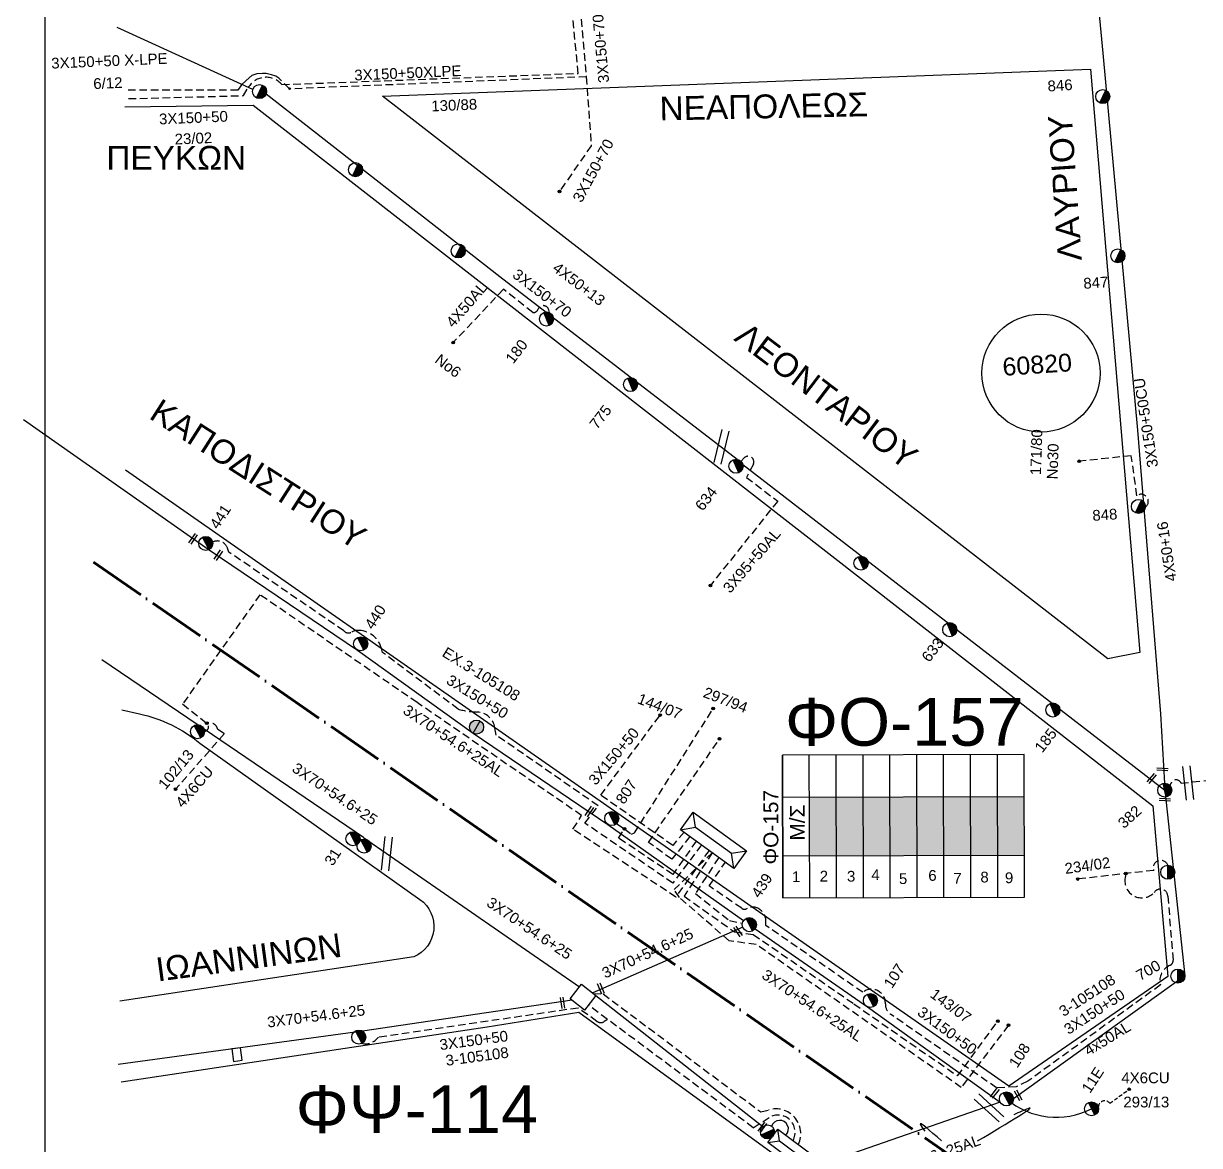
# Model space of a CAD drawing. Header units: millimetres. Extents: x 2999 to 5218, y 1863 to 2903.
# Drawn here: x 3013.6 to 3210.6, y 2058.6 to 2246.7 of the extents above; entities that cross this region are included whole.
import ezdxf
from ezdxf.enums import TextEntityAlignment as Align

# ---------------------------------------------------------------- set-up
doc = ezdxf.new("R2010")
doc.units = ezdxf.units.MM
doc.header["$LTSCALE"] = 0.5
doc.linetypes.add('ACAD_ISO04W100', pattern=[30, 24, -3, 0, -3])
doc.linetypes.add('DASHED', pattern=[19.05, 12.7, -6.35])
for name, color, linetype in [('Άγνωστα', 7, 'Continuous'), ('Ασφαλειοκιβώτια Χ.Τ 9 αναχωρήσεων', 7, 'Continuous'), ('Γυμνά εναέρια ΧΤ (3Φ)   4x50AL', 7, 'Continuous'), ('Επιγραφές - Σχήματα', 7, 'Continuous'), ('Καλώδια ΧΤ   3x150+50CU', 7, 'DASHED'), ('Καλώδια ΧΤ   3x150AL+50XLPE', 7, 'DASHED'), ('Καλώδια ΧΤ   3x95+50 AL XLPE', 7, 'DASHED'), ('Καλώδια ΧΤ   4x6CU', 7, 'DASHED'), ('Μηχανική τομή', 7, 'Continuous'), ('Στύλος Ξύλινος', 7, 'Continuous'), ('Στύλος Ξύλινος @ 1', 7, 'Continuous'), ('Στύλος ΦΜ', 7, 'Continuous'), ('Στύλος ΦΜ @ 1', 7, 'Continuous'), ('Συνδέσεις', 7, 'Continuous'), ('Συνεστραμμένα ΧΤ   3x70+54.6+25 AL', 7, 'SYN_LINE'), ('Τομή', 7, 'Continuous'), ('Υποσταθμός εναέριος 2 στύλων', 7, 'Continuous'), ('Υποσταθμός πόλεως', 7, 'Continuous'), ('Υπόβαθρο ΔΕΗ', 7, 'Continuous'), ('Υπόγεια Καλώδια Δικτύου ΧΤ   .10', 7, 'DASHED')]:
    doc.layers.add(name, color=color, linetype=linetype)
doc.styles.add('arial', font='ARIAL.TTF')
doc.styles.get("Standard").update_dxf_attribs({"font": 'ARIAL.TTF'})
doc.linetypes.add('SYN_LINE', pattern='A,0.5,-0.0001,["/\\/\\/\\/",Standard,S=0.1,R=0,X=0,Y=-0.05],-0.25', length=0.7501)

# ---------------------------------------------------------------- blocks, each defined once
blk = doc.blocks.new('ΑΣΦΑΛΕΙΟΚΙΒΩΤΙΟ ΥΠΟΣΤΑΘΜΟΥ 9 ΑΝΑΧΩΡΗΣΕΩΝ')
at = {"layer": 'Ασφαλειοκιβώτια Χ.Τ 9 αναχωρήσεων', "ltscale": 40}
for p, q in [((-23.8, 40.36), (24.02, 40.36)), ((-9.72, 40.36), (-9.72, -40.64)), ((9.94, 40.36), (9.94, -40.64)), ((-23.8, 31.36), (24.02, 31.36)), ((-23.8, 22.36), (24.02, 22.36)), ((-23.8, 13.36), (24.02, 13.36)), ((-23.8, 4.36), (24.02, 4.36)), ((-23.8, -4.64), (24.02, -4.64)), ((-23.8, -13.64), (24.02, -13.64)), ((-23.8, -22.64), (24.02, -22.64)), ((-23.8, -31.64), (24.02, -31.64))]:
    blk.add_line(p, q, dxfattribs=at)
at = {"layer": 'Ασφαλειοκιβώτια Χ.Τ 9 αναχωρήσεων'}
blk.add_lwpolyline([(-23.8, -40.64), (24.02, -40.64), (24.02, 40.36), (-23.8, 40.36)], close=True, dxfattribs=at)
for s, p in [('1', (-18.54, 37.25)), ('2', (-18.39, 27.98)), ('3', (-18.45, 18.85)), ('4', (-17.96, 10.67)), ('5', (-19.3, 1.44)), ('6', (-18.25, -8.4)), ('7', (-19.23, -16.79)), ('8', (-18.84, -25.86)), ('9', (-19.09, -34.08))]:
    blk.add_text(s, height=3.6, rotation=270, dxfattribs=at).set_placement(p)
at = {"layer": 'Ασφαλειοκιβώτια Χ.Τ 9 αναχωρήσεων', "ltscale": 40}
for tag, height, p in [('ΟΝΟΜΑ', 5, (-0.16, 44.31)), ('ΚΕΙΜΕΝΟ 1', 2, (17.06, 35.59)), ('ΚΕΙΜΕΝΟ 2', 2, (17.06, 26.88)), ('ΚΕΙΜΕΝΟ 3', 2, (17.06, 17.69)), ('ΚΕΙΜΕΝΟ 4', 2, (17.06, 8.71)), ('ΚΕΙΜΕΝΟ 5', 2, (17.06, -0.13)), ('ΚΕΙΜΕΝΟ 6', 2, (17.06, -9.05)), ('ΚΕΙΜΕΝΟ 7', 2, (17.06, -18.13)), ('ΚΕΙΜΕΝΟ 8', 2, (17.06, -26.85)), ('ΚΕΙΜΕΝΟ 9', 2, (17.06, -35.99)), ('ΣΧ', 2, (-0.1, -42.64))]:
    blk.add_attdef(tag, text='', height=height, dxfattribs=at).set_placement(p, align=Align.MIDDLE_CENTER)
blk = doc.blocks.new('ΜΗΧΑΝΙΚΗ ΤΟΜΗ')
at = {"layer": 'Μηχανική τομή', "ltscale": 40}
for p, q in [((-1.89, 0.78), (1.89, 0.78)), ((1.89, 0), (-1.89, 0))]:
    blk.add_line(p, q, dxfattribs=at)
blk = doc.blocks.new('ΥΠΑΡΧΩΝ ΤΣΙΜΕΝΤΕΝΙΟΣ ΣΤΥΛΟΣ')
at = {"layer": 'Στύλος ΦΜ'}
blk.add_hatch(color=7, dxfattribs=at).paths.add_polyline_path([(-1.29, -2.28, 0.574793), (2.62, 0, 0.268822), (1.3, 2.27)])
at = {"layer": 'Στύλος ΦΜ', "color": 7}
blk.add_line((-1.29, -2.28), (1.3, 2.27), dxfattribs=at)
blk.add_circle((0, 0), 2.62, dxfattribs=at)
at = {"layer": 'Στύλος ΦΜ', "flags": 4}
for tag, p in [('ΑΡΙΘΜΟΣ', (-4.68, 8.05)), ('ΤΥΠΟΣ', (-4.91, 3.03))]:
    blk.add_attdef(tag, p, '', height=4, dxfattribs=at)
blk = doc.blocks.new('ΤΟΜΗ')
at = {"layer": 'Τομή', "ltscale": 40}
for p, q in [((-5.68, 0), (5.68, 0)), ((5.68, -2.33), (-5.68, -2.33))]:
    blk.add_line(p, q, dxfattribs=at)
blk = doc.blocks.new('ΥΠΑΡΧΩΝ ΞΥΛΙΝΟΣ ΣΤΥΛΟΣ')
at = {"layer": 'Στύλος Ξύλινος'}
h = blk.add_hatch(color=7, dxfattribs=at)
h.paths.add_polyline_path([(-2.62, 0, 0.270008), (-1.29, -2.28), (1.3, 2.27, 0.576266)])
h.paths.add_polyline_path([(-1.29, -2.28, 0.574793), (2.62, 0, 0.268822), (1.3, 2.27)])
at = {"layer": 'Στύλος Ξύλινος', "color": 7}
blk.add_line((-1.29, -2.28), (1.3, 2.27), dxfattribs=at)
blk.add_circle((0, 0), 2.62, dxfattribs=at)
at = {"layer": 'Στύλος Ξύλινος', "flags": 4}
for tag, p in [('ΑΡΙΘΜΟΣ', (-4.91, 8.6)), ('ΤΥΠΟΣ', (-4.85, 3.39))]:
    blk.add_attdef(tag, p, '', height=4, dxfattribs=at)
blk = doc.blocks.new('ΥΠΟΣΤΑΘΜΟΣ ΕΝΑΕΡΙΟΣ ΕΠΙ 2 ΣΤΥΛΩΝ')
at = {"layer": 'Υποσταθμός εναέριος 2 στύλων', "linetype": 'Continuous'}
for points in [[(-11.97, -2.11, 0.574793), (-8.45, -0.07, 0.268822), (-9.64, 1.98)], [(9.68, -2.15, 0.574793), (13.19, -0.1, 0.268822), (12.01, 1.95)]]:
    blk.add_hatch(color=256, dxfattribs=at).paths.add_polyline_path(points)
for p, q in [((-11.97, -2.11), (-9.64, 1.98)), ((9.68, -2.15), (12.01, 1.95))]:
    blk.add_line(p, q, dxfattribs=at)
for centre in [(-10.81, -0.07), (10.84, -0.1)]:
    blk.add_circle(centre, 2.36, dxfattribs=at)
at = {"layer": 'Υποσταθμός πόλεως', "linetype": 'Continuous', "ltscale": 40}
blk.add_lwpolyline([(-8.57, 2.82), (8.57, 2.82), (8.57, -2.82), (-8.57, -2.82)], close=True, dxfattribs=at)
for points in [[(-5.75, 0), (-8.57, 2.82)], [(-8.57, -2.82), (-5.75, 0)], [(-5.75, 0), (5.75, 0)], [(5.75, 0), (8.57, 2.82)], [(8.57, -2.82), (5.75, 0)]]:
    blk.add_lwpolyline(points, dxfattribs=at)
at = {"layer": 'Υποσταθμός εναέριος 2 στύλων', "ltscale": 40, "flags": 1}
for tag, p in [('ΜΕΤΑΣΧΗΜΑΤΙΣΜΟΣ', (14.09, 2.51)), ('ΙΣΧΥΣ', (14.07, -0.28)), ('ΑΡΙΘΜΟΣ', (14.19, -3))]:
    blk.add_attdef(tag, p, '', height=1.8, dxfattribs=at)
blk = doc.blocks.new('ΥΠΟΣΤΑΘΜΟΣ ΠΟΛΕΩΣ')
at = {"layer": 'Υποσταθμός πόλεως', "linetype": 'Continuous', "ltscale": 40}
blk.add_lwpolyline([(-8.57, 2.82), (8.57, 2.82), (8.57, -2.82), (-8.57, -2.82)], close=True, dxfattribs=at)
for points in [[(-5.75, 0), (-8.57, 2.82)], [(5.75, 0), (8.57, 2.82)], [(-8.57, -2.82), (-5.75, 0)], [(-5.75, 0), (5.75, 0)], [(8.57, -2.82), (5.75, 0)]]:
    blk.add_lwpolyline(points, dxfattribs=at)
at = {"layer": 'Υποσταθμός πόλεως', "linetype": 'SYN_LINE', "ltscale": 40, "flags": 1}
for tag, p in [('ΜΕΤΑΣΧΗΜΑΤΙΣΜΟΣ', (10.6, 2.39)), ('ΙΣΧΥΣ', (10.58, -0.41)), ('ΑΡΙΘΜΟΣ', (10.7, -3.13))]:
    blk.add_attdef(tag, p, '', height=1.8, dxfattribs=at)
blk = doc.blocks.new('_ΣΥΝΔΕΣΗ')
at = {"layer": 'Συνδέσεις', "linetype": 'SYN_LINE', "ltscale": 40}
blk.add_hatch(color=256, dxfattribs=at).paths.add_polyline_path([(0.5, -0.01, 1), (-0.5, -0.01, 1)])
at = {"layer": 'Συνδέσεις'}
blk.add_circle((0, -0.01), 0.5, dxfattribs=at)

msp = doc.modelspace()

# ---------------------------------------------------------------- hatches: boundary and pattern name
at = {"layer": 'Ασφαλειοκιβώτια Χ.Τ 9 αναχωρήσεων', "ltscale": 40}
for color, points in [(27, [(3145.28, 2117), (3145.3, 2107.18), (3149.8, 2107.19), (3149.78, 2117.02)]), (151, [(3149.78, 2117.02), (3149.8, 2107.19), (3154.3, 2107.2), (3154.28, 2117.03)]), (2, [(3154.28, 2117.03), (3154.3, 2107.2), (3158.8, 2107.21), (3158.78, 2117.04)]), (1, [(3158.78, 2117.04), (3158.8, 2107.21), (3163.3, 2107.22), (3163.28, 2117.05)]), (173, [(3163.28, 2117.05), (3163.3, 2107.22), (3167.8, 2107.23), (3167.78, 2117.06)]), (62, [(3167.78, 2117.06), (3167.8, 2107.23), (3172.3, 2107.25), (3172.28, 2117.07)]), (30, [(3172.28, 2117.07), (3172.3, 2107.25), (3176.8, 2107.26), (3176.78, 2117.08)]), (133, [(3176.78, 2117.08), (3176.8, 2107.26), (3181.3, 2107.27), (3181.28, 2117.09)])]:
    msp.add_hatch(color=color, dxfattribs=at).paths.add_polyline_path(points)

# ---------------------------------------------------------------- linework, layer by layer
at = {"layer": 'Άγνωστα', "color": 85, "ltscale": 40}
msp.add_lwpolyline([(3193.01, 2256.36), (3194.43, 2241.7), (3200.24, 2178.51), (3204.12, 2130.95), (3204.74, 2119.33)], dxfattribs=at)
at = {"layer": 'Άγνωστα', "color": 2, "linetype": 'DASHED', "ltscale": 0.2}
msp.add_lwpolyline([(3031.2, 2234.07), (3050.45, 2234.57), (3051.27, 2235.95, -0.514361), (3056.9, 2236.42), (3106.55, 2238.31), (3105.43, 2249.79), (3105.06, 2249.65, -0.55212), (3101.4, 2252.35, -26.842172)], format="xyb", dxfattribs=at)
at = {"layer": 'Άγνωστα', "color": 6, "ltscale": 40}
msp.add_lwpolyline([(3052.04, 2235.6), (3029.32, 2246.02)], dxfattribs=at)
at = {"layer": 'Άγνωστα', "color": 151, "linetype": 'DASHED', "ltscale": 0.2}
msp.add_lwpolyline([(3053.96, 2236.1, 0.026808), (3053.87, 2236)], format="xyb", dxfattribs=at)
for points in [[(3107.9, 2237.73), (3108.72, 2226.17), (3103.41, 2218.52)], [(3124.27, 2111.11), (3122.37, 2108.91), (3110.32, 2117.32), (3120.26, 2130.75)]]:
    msp.add_lwpolyline(points, dxfattribs=at)
at = {"layer": 'Άγνωστα', "color": 151, "ltscale": 40}
msp.add_lwpolyline([(3054.28, 2234.89), (3093.42, 2204.28), (3133.2, 2173.62)], dxfattribs=at)
at = {"layer": 'Άγνωστα', "color": 173, "linetype": 'DASHED', "ltscale": 0.2}
msp.add_lwpolyline([(3127.19, 2108.98), (3122.39, 2102.58), (3107.67, 2112.62), (3109.89, 2115.54), (3092.79, 2127.4), (3092.59, 2128.62, 0.358086), (3089.63, 2131.26, -0.053658), (3086.43, 2131.73), (3073.76, 2141.26), (3073.59, 2141.88, 0.319809), (3069.87, 2144.94, 0.14134), (3068.56, 2144.65, -0.340442), (3067.27, 2144.86), (3048.03, 2158.05), (3047.8, 2158.7, 0.441666), (3045.3, 2159.76, 0.80592)], format="xyb", dxfattribs=at)
at = {"layer": 'Άγνωστα', "color": 30, "linetype": 'DASHED', "ltscale": 0.2}
for points in [[(3112.98, 2112.55), (3114.3, 2111.66), (3115.47, 2110.81), (3115.97, 2110.99), (3129.16, 2131.84)], [(3126.32, 2109.62), (3122.39, 2104.04), (3113.28, 2110.14), (3114.37, 2111.77)]]:
    msp.add_lwpolyline(points, dxfattribs=at)
at = {"layer": 'Άγνωστα', "color": 2, "linetype": 'DASHED', "ltscale": 0.2}
msp.add_lwpolyline([(3125.25, 2110.39), (3122.22, 2106.59), (3118.31, 2109.41), (3130.22, 2126.77)], dxfattribs=at)
at = {"layer": 'Άγνωστα', "color": 62, "linetype": 'DASHED', "ltscale": 0.2}
for points in [[(3128.99, 2107.68), (3124.28, 2100.4), (3132.73, 2094.4)], [(3132.73, 2094.4), (3135.87, 2093.99), (3152.74, 2082.33), (3170.11, 2070.26), (3176.84, 2079.45)]]:
    msp.add_lwpolyline(points, dxfattribs=at)
at = {"layer": 'Άγνωστα', "color": 27, "linetype": 'DASHED', "ltscale": 0.2}
msp.add_lwpolyline([(3130.09, 2106.88), (3126.17, 2100.83), (3131.87, 2096.32), (3134.06, 2095.87)], dxfattribs=at)
at = {"layer": 'Άγνωστα', "color": 1, "linetype": 'DASHED', "ltscale": 0.2}
for points in [[(3205.32, 2100.42), (3206.2, 2089.63, -0.327306), (3205.71, 2088.81, 0.375847), (3204.09, 2085.52), (3181.86, 2069.37), (3179.9, 2068.41), (3176.63, 2068.27), (3158.87, 2080.61, -0.257645), (3158, 2082.36, 0.646179), (3154.2, 2084.28), (3137.95, 2095.5), (3137.99, 2096.07, 0.301823), (3136.66, 2098.36, 0.253178), (3134.73, 2098.29, -0.315904), (3133.93, 2098.36), (3128.47, 2102.1), (3131.2, 2106.08)], [(3205.31, 2105.58, 0.999668), (3202.95, 2104.71), (3190.22, 2103.26)], [(3198.31, 2104.18), (3198.17, 2103.48, 0.740942), (3203.01, 2100.97)], [(3203.01, 2100.97, -0.735591), (3205.32, 2100.42)]]:
    msp.add_lwpolyline(points, format="xyb", dxfattribs=at)
at = {"layer": 'Άγνωστα', "color": 6, "linetype": 'DASHED', "ltscale": 0.2}
msp.add_lwpolyline([(3109.05, 2084.1), (3110.71, 2084.01), (3137.16, 2064.22), (3138.47, 2064.56, -0.649706), (3143.43, 2058.8)], format="xyb", dxfattribs=at)
at = {"layer": 'Άγνωστα', "color": 62, "linetype": 'DASHED', "ltscale": 0.2}
for points in [[(3111.47, 2079.73), (3110.88, 2079.37, -0.299647), (3109.69, 2079.41), (3106.52, 2081.65), (3073.08, 2076.74), (3072.62, 2076.31, -0.262056), (3070.32, 2075.73, -7.510793)], [(3142.54, 2059.46, 0.762764), (3138.51, 2063.3, -0.013026), (3135.88, 2061.58), (3108.24, 2082.13)]]:
    msp.add_lwpolyline(points, format="xyb", dxfattribs=at)
at = {"layer": 'Άγνωστα'}
msp.add_circle((3184.07, 2188.07), 9.89, dxfattribs=at)
at = {"layer": 'Γυμνά εναέρια ΧΤ (3Φ)   4x50AL', "color": 151, "linetype": 'DASHED', "ltscale": 0.2}
msp.add_lwpolyline([(3101.71, 2198.21), (3101.6, 2198.66, 0.745457), (3099.8, 2198.75, -0.347619), (3098.95, 2198.21), (3094.01, 2202.11), (3085.6, 2193.17)], format="xyb", dxfattribs=at)
at = {"layer": 'Γυμνά εναέρια ΧΤ (3Φ)   4x50AL', "color": 27, "ltscale": 40}
msp.add_lwpolyline([(3134.13, 2172.74), (3204.81, 2118.16), (3208.18, 2087.07), (3179.46, 2066.42)], dxfattribs=at)
at = {"layer": 'Επιγραφές - Σχήματα'}
msp.add_lwpolyline([(3017.22, 2889.47), (5045.69, 2889.47), (5045.69, 1887.75), (3017.22, 1887.75)], close=True, dxfattribs=at)
at = {"layer": 'Επιγραφές - Σχήματα', "color": 1, "linetype": 'ACAD_ISO04W100', "lineweight": 60, "ltscale": 0.8}
msp.add_lwpolyline([(3025.36, 2156.38), (3184.64, 2046.02), (3293.67, 1950.71), (3349.04, 1921.48)], dxfattribs=at)
at = {"layer": 'Επιγραφές - Σχήματα', "lineweight": 30, "ltscale": 0.2}
msp.add_lwpolyline([(3107.12, 2085.64), (3109.52, 2083.73), (3107.58, 2081.3), (3105.18, 2083.21)], close=True, dxfattribs=at)
at = {"layer": 'Επιγραφές - Σχήματα', "ltscale": 20}
msp.add_lwpolyline([(3049.96, 2074.98), (3048.5, 2074.78), (3048.78, 2072.68), (3050.24, 2072.88)], close=True, dxfattribs=at)
at = {"layer": 'Επιγραφές - Σχήματα', "color": 151, "ltscale": 0.2}
msp.add_arc((3140.31, 2061.37), 1.45, 315.7348, 161.2538, dxfattribs=at)
at = {"layer": 'Επιγραφές - Σχήματα', "color": 7, "ltscale": 20}
for points in [[(3173.46, 2059.39), (3181.85, 2064.76), (3179.53, 2063.74)], [(3167.38, 2059.4), (3163.89, 2062.09), (3164.64, 2060.98)]]:
    msp.add_spline(points, degree=3, dxfattribs=at)
at = {"layer": 'Καλώδια ΧΤ   3x150+50CU', "color": 151, "linetype": 'DASHED', "ltscale": 0.2}
msp.add_lwpolyline([(3102.57, 2252.35), (3102.71, 2252.07, 0.481957), (3106.7, 2251.16), (3107.9, 2237.73), (3058.17, 2235.7)], format="xyb", dxfattribs=at)
at = {"layer": 'Καλώδια ΧΤ   3x150+50CU', "color": 85, "ltscale": 0.2}
msp.add_lwpolyline([(3201.56, 2165.57), (3201.72, 2165.74, 0.919895), (3200.15, 2167.52), (3199.2, 2174.22), (3190.45, 2173.28)], format="xyb", dxfattribs=at)
at = {"layer": 'Καλώδια ΧΤ   3x150AL+50XLPE', "color": 151, "ltscale": 0.2}
msp.add_lwpolyline([(3058.17, 2235.7), (3056.41, 2237.5), (3055.87, 2237.84), (3055.15, 2238.04), (3054.27, 2238.26), (3053.66, 2238.27), (3052.72, 2238.2), (3051.87, 2237.95), (3050.93, 2237.1), (3050.14, 2236.39), (3049.54, 2235.48), (3030.93, 2235.48)], dxfattribs=at)
at = {"layer": 'Καλώδια ΧΤ   3x150AL+50XLPE', "color": 133, "linetype": 'DASHED', "ltscale": 0.2}
msp.add_lwpolyline([(3128.46, 2108.06), (3122.9, 2100.25), (3105.66, 2111.63), (3107.12, 2113.92), (3079.56, 2132.84), (3053.23, 2150.92), (3040.27, 2132.61), (3044.33, 2129.37, -0.678117), (3043.93, 2128.04, -1.022265)], format="xyb", dxfattribs=at)
at = {"layer": 'Καλώδια ΧΤ   3x95+50 AL XLPE', "color": 27, "ltscale": 0.2}
msp.add_lwpolyline([(3133.82, 2173.29), (3134.34, 2173.84, -0.829681), (3135.9, 2172.82), (3134.71, 2170.59), (3139.96, 2166.61), (3128.68, 2152.47)], format="xyb", dxfattribs=at)
at = {"layer": 'Καλώδια ΧΤ   4x6CU', "color": 7, "ltscale": 0.1}
msp.add_line((3195.59, 2065.69), (3198.84, 2068.02), dxfattribs=at)
at = {"layer": 'Καλώδια ΧΤ   4x6CU', "color": 133, "linetype": 'DASHED', "ltscale": 0.2}
msp.add_lwpolyline([(3044.33, 2129.37, -0.4489), (3046.11, 2128.44), (3047.28, 2127.64), (3039.1, 2118.31)], format="xyb", dxfattribs=at)
at = {"layer": 'Καλώδια ΧΤ   4x6CU', "color": 7, "ltscale": 0.1}
msp.add_arc((3194.76, 2065.03), 1.07, 38.1562, 194.7883, dxfattribs=at)
at = {"layer": 'Συνεστραμμένα ΧΤ   3x70+54.6+25 AL', "color": 30, "ltscale": 20}
msp.add_line((3111.5, 2112.43), (3134.25, 2096.3), dxfattribs=at)
at = {"layer": 'Συνεστραμμένα ΧΤ   3x70+54.6+25 AL', "color": 173, "linetype": 'SYN_LINE', "ltscale": 20}
msp.add_lwpolyline([(3013.61, 2180.27), (3044.69, 2158.46), (3069.57, 2141.64), (3088.93, 2127.72), (3111.5, 2112.43)], dxfattribs=at)
at = {"layer": 'Συνεστραμμένα ΧΤ   3x70+54.6+25 AL', "color": 133, "ltscale": 20}
for points in [[(3042.73, 2129.15), (3026.74, 2140.02)], [(3070.59, 2110.21), (3043.86, 2128.38)]]:
    msp.add_lwpolyline(points, dxfattribs=at)
at = {"layer": 'Συνεστραμμένα ΧΤ   3x70+54.6+25 AL', "color": 151, "ltscale": 20}
for points in [[(3070.59, 2110.21), (3106.76, 2085.18)], [(3109.52, 2083.73), (3137.47, 2061.77)]]:
    msp.add_lwpolyline(points, dxfattribs=at)
at = {"layer": 'Συνεστραμμένα ΧΤ   3x70+54.6+25 AL', "color": 62, "linetype": 'DASHED', "ltscale": 0.2}
msp.add_lwpolyline([(3178.61, 2078.75), (3170.72, 2068.35), (3136.36, 2092.28), (3131.83, 2092.91), (3123.51, 2100.16), (3122.61, 2101.49), (3128.99, 2107.68)], dxfattribs=at)
at = {"layer": 'Συνεστραμμένα ΧΤ   3x70+54.6+25 AL', "color": 6, "ltscale": 20}
msp.add_lwpolyline([(3134.11, 2095.19), (3108.97, 2084.17)], dxfattribs=at)
at = {"layer": 'Συνεστραμμένα ΧΤ   3x70+54.6+25 AL', "color": 27, "linetype": 'SYN_LINE', "ltscale": 20}
msp.add_lwpolyline([(3136.17, 2094.94), (3155.03, 2081.83), (3177.23, 2065.88)], dxfattribs=at)
at = {"layer": 'Συνεστραμμένα ΧΤ   3x70+54.6+25 AL', "color": 62, "linetype": 'SYN_LINE', "ltscale": 20}
msp.add_lwpolyline([(3105.51, 2082.95), (3070.42, 2077.76), (3029.49, 2072.2)], dxfattribs=at)
at = {"layer": 'Συνεστραμμένα ΧΤ   3x70+54.6+25 AL', "color": 85, "ltscale": 20}
msp.add_lwpolyline([(3177.23, 2065.88), (3147.37, 2055.46)], dxfattribs=at)
at = {"layer": 'Συνεστραμμένα ΧΤ   3x70+54.6+25 AL', "color": 7, "ltscale": 20}
msp.add_arc((3186.66, 2076.31), 12.97, 229.7987, 296.9935, dxfattribs=at)
at = {"layer": 'Υπόβαθρο ΔΕΗ'}
for points in [[(3073.77, 2234.47), (3192.37, 2239.02), (3200.64, 2141.23), (3195.29, 2140.2), (3073.77, 2234.47)], [(3030.6, 2232.69), (3052.09, 2232.99), (3202.81, 2115.52), (3205.3, 2086.95), (3178.69, 2068.55), (3030.68, 2171.82)]]:
    msp.add_lwpolyline(points, dxfattribs=at)
for points in [[(3030.09, 2131.65), (3033.05, 2130.98, -0.117455), (3043.14, 2126.05), (3080.03, 2099.85, -0.587587), (3078.98, 2090.22), (3029.74, 2082.82)], [(3029.95, 2069.3), (3091.3, 2078.5), (3106.62, 2080.97), (3160.34, 2041.9, -0.201922), (3161.85, 2039.4, -0.454055), (3155.18, 2028.57), (3029.73, 2011.54)]]:
    msp.add_lwpolyline(points, format="xyb", dxfattribs=at)
at = {"layer": 'Υπόγεια Καλώδια Δικτύου ΧΤ   .10', "color": 173, "ltscale": 0.2}
msp.add_lwpolyline([(3205.68, 2118.95), (3205.86, 2119.35, -0.641586), (3207.54, 2119.35), (3241.81, 2122.73)], format="xyb", dxfattribs=at)

# ---------------------------------------------------------------- block references
at = {"layer": 'Ασφαλειοκιβώτια Χ.Τ 9 αναχωρήσεων', "xscale": 0.5000000000000008, "yscale": 0.5000000000000008, "zscale": 0.5000000000000008, "rotation": 90.14332429078536}
msp.add_blockref('ΑΣΦΑΛΕΙΟΚΙΒΩΤΙΟ ΥΠΟΣΤΑΘΜΟΥ 9 ΑΝΑΧΩΡΗΣΕΩΝ', (3160.97, 2112.08), dxfattribs=at).add_auto_attribs({'ΟΝΟΜΑ': 'ΦΟ-157'})
at = {"layer": 'Μηχανική τομή'}
for p, xscale, yscale, zscale, rotation in [((3041.86, 2160.41), 0.4999999999999998, 0.4999999999999998, 0.4999999999999998, 235.1521610233456), ((3046.1, 2157.66), 0.4999999999999998, 0.4999999999999998, 0.4999999999999998, 235.1521610233456), ((3204.43, 2121.84), 0.4999999999999997, 0.4999999999999997, 0.4999999999999997, 176.487261687387), ((3202.45, 2120.25), 0.4999999999999997, 0.4999999999999997, 0.4999999999999997, 229.4607466312163), ((3204.85, 2116.77), 0.4999999999999997, 0.4999999999999997, 0.4999999999999997, 176.487261687387), ((3108.25, 2114.7), 0.4999999999999998, 0.4999999999999998, 0.4999999999999998, 235.1521610233456), ((3133.15, 2094.35), 0.4999999999999997, 0.4999999999999997, 0.4999999999999997, 304.6037584943235), ((3110.15, 2084.85), 0.4999999999999997, 0.4999999999999997, 0.4999999999999997, 292.0008135698167), ((3103.73, 2082.5), 0.4999999999999998, 0.4999999999999998, 0.4999999999999998, 278.7387004798047), ((3176.18, 2067.5), 0.4999999999999997, 0.4999999999999997, 0.4999999999999997, 232.2910658419599), ((3180.08, 2066.9), 0.4999999999999997, 0.4999999999999997, 0.4999999999999997, 297.8869250811643), ((3137.24, 2061.76), 0.4999999999999999, 0.4999999999999999, 0.4999999999999999, 234.6845753363798)]:
    msp.add_blockref('ΜΗΧΑΝΙΚΗ ΤΟΜΗ', p, dxfattribs=dict(at, xscale=xscale, yscale=yscale, zscale=zscale, rotation=rotation))
at = {"layer": 'Στύλος Ξύλινος @ 1', "ltscale": 40, "xscale": 0.4499999999998181, "yscale": 0.4499999999998181, "zscale": 0.4499999999998181}
msp.add_blockref('ΥΠΑΡΧΩΝ ΞΥΛΙΝΟΣ ΣΤΥΛΟΣ', (3089.51, 2128.74), dxfattribs=at)
at = {"layer": 'Στύλος ΦΜ @ 1', "ltscale": 40}
for p, xscale, yscale, zscale, rotation in [((3053.16, 2235.26), 0.449999999999818, 0.449999999999818, 0.449999999999818, 3.833824537449723), ((3069.24, 2222.16), 0.449999999999818, 0.449999999999818, 0.449999999999818, 3.833824537449723), ((3086.45, 2208.54), 0.449999999999818, 0.449999999999818, 0.449999999999818, 3.833824537449723), ((3153.92, 2156.21), 0.4499999999998175, 0.4499999999998175, 0.4499999999998175, 52.38949972914646), ((3042.76, 2127.97), 0.449999999999818, 0.449999999999818, 0.449999999999818, 56.99470196195929), ((3070.67, 2108.78), 0.4499999999998188, 0.4499999999998188, 0.4499999999998188, 56.99470196195946), ((3205.31, 2104.41), 0.449999999999818, 0.449999999999818, 0.449999999999818, 29.71127348264739), ((3069.78, 2076.77), 0.449999999999818, 0.449999999999818, 0.449999999999818, 56.99470196195929)]:
    msp.add_blockref('ΥΠΑΡΧΩΝ ΤΣΙΜΕΝΤΕΝΙΟΣ ΣΤΥΛΟΣ', p, dxfattribs=dict(at, xscale=xscale, yscale=yscale, zscale=zscale, rotation=rotation))
ref = msp.add_blockref('ΥΠΑΡΧΩΝ ΤΣΙΜΕΝΤΕΝΙΟΣ ΣΤΥΛΟΣ', (3194.43, 2234.42), dxfattribs=dict(at, xscale=0.449999999999818, yscale=0.449999999999818, zscale=0.449999999999818, rotation=3.833824537449723))
ref.add_attrib('ΤΥΠΟΣ', '846', (3185.23, 2235.26), dxfattribs={"layer": 'Στύλος ΦΜ', "height": 1.8, "rotation": 3.8338, "flags": 4})
ref = msp.add_blockref('ΥΠΑΡΧΩΝ ΤΣΙΜΕΝΤΕΝΙΟΣ ΣΤΥΛΟΣ', (3196.95, 2207.72), dxfattribs=dict(at, xscale=0.449999999999818, yscale=0.449999999999818, zscale=0.449999999999818, rotation=3.833824537449723))
ref.add_attrib('ΤΥΠΟΣ', '847', (3191.23, 2202.19), dxfattribs={"layer": 'Στύλος ΦΜ', "height": 1.8, "rotation": 3.8338, "flags": 4})
ref = msp.add_blockref('ΥΠΑΡΧΩΝ ΤΣΙΜΕΝΤΕΝΙΟΣ ΣΤΥΛΟΣ', (3101.23, 2197.13), dxfattribs=dict(at, xscale=0.449999999999818, yscale=0.449999999999818, zscale=0.449999999999818, rotation=52.38949972914658))
ref.add_attrib('ΤΥΠΟΣ', '180', (3095.65, 2189.49), dxfattribs={"layer": 'Στύλος ΦΜ', "height": 1.8, "rotation": 52.3895, "flags": 4})
ref = msp.add_blockref('ΥΠΑΡΧΩΝ ΤΣΙΜΕΝΤΕΝΙΟΣ ΣΤΥΛΟΣ', (3115.3, 2186.15), dxfattribs=dict(at, xscale=0.449999999999818, yscale=0.449999999999818, zscale=0.449999999999818, rotation=52.38949972914658))
ref.add_attrib('ΤΥΠΟΣ', '775', (3109.71, 2178.51), dxfattribs={"layer": 'Στύλος ΦΜ', "height": 1.8, "rotation": 52.3895, "flags": 4})
ref = msp.add_blockref('ΥΠΑΡΧΩΝ ΤΣΙΜΕΝΤΕΝΙΟΣ ΣΤΥΛΟΣ', (3132.98, 2172.46), dxfattribs=dict(at, xscale=0.449999999999818, yscale=0.449999999999818, zscale=0.449999999999818, rotation=52.38949972914658))
ref.add_attrib('ΤΥΠΟΣ', '634', (3127.4, 2164.82), dxfattribs={"layer": 'Στύλος ΦΜ', "height": 1.8, "rotation": 52.3895, "flags": 4})
ref = msp.add_blockref('ΥΠΑΡΧΩΝ ΤΣΙΜΕΝΤΕΝΙΟΣ ΣΤΥΛΟΣ', (3044.15, 2159.51), dxfattribs=dict(at, xscale=0.449999999999818, yscale=0.449999999999818, zscale=0.449999999999818, rotation=56.99470196195929))
ref.add_attrib('ΤΥΠΟΣ', '441', (3046.19, 2161.76), dxfattribs={"layer": 'Στύλος ΦΜ', "height": 1.8, "rotation": 56.9947, "flags": 4})
ref = msp.add_blockref('ΥΠΑΡΧΩΝ ΤΣΙΜΕΝΤΕΝΙΟΣ ΣΤΥΛΟΣ', (3200.4, 2165.72), dxfattribs=dict(at, xscale=0.449999999999818, yscale=0.449999999999818, zscale=0.449999999999818, rotation=3.833824537449723))
ref.add_attrib('ΤΥΠΟΣ', '848', (3192.74, 2163.29), dxfattribs={"layer": 'Στύλος ΦΜ', "height": 1.8, "rotation": 3.8338, "flags": 4})
ref = msp.add_blockref('ΥΠΑΡΧΩΝ ΤΣΙΜΕΝΤΕΝΙΟΣ ΣΤΥΛΟΣ', (3070.1, 2142.69), dxfattribs=dict(at, xscale=0.449999999999818, yscale=0.449999999999818, zscale=0.449999999999818, rotation=56.99470196195929))
ref.add_attrib('ΤΥΠΟΣ', '440', (3072.15, 2144.95), dxfattribs={"layer": 'Στύλος ΦΜ', "height": 1.8, "rotation": 56.9947, "flags": 4})
ref = msp.add_blockref('ΥΠΑΡΧΩΝ ΤΣΙΜΕΝΤΕΝΙΟΣ ΣΤΥΛΟΣ', (3168.78, 2145.06), dxfattribs=dict(at, xscale=0.449999999999818, yscale=0.449999999999818, zscale=0.449999999999818, rotation=52.38949972914658))
ref.add_attrib('ΤΥΠΟΣ', '633', (3165.35, 2139.47), dxfattribs={"layer": 'Στύλος ΦΜ', "height": 1.8, "rotation": 52.3895, "flags": 4})
ref = msp.add_blockref('ΥΠΑΡΧΩΝ ΤΣΙΜΕΝΤΕΝΙΟΣ ΣΤΥΛΟΣ', (3186.06, 2131.6), dxfattribs=dict(at, xscale=0.449999999999818, yscale=0.449999999999818, zscale=0.449999999999818, rotation=52.38949972914658))
ref.add_attrib('ΤΥΠΟΣ', '185', (3184.29, 2124.3), dxfattribs={"layer": 'Στύλος ΦΜ', "height": 1.8, "rotation": 52.3895, "flags": 4})
ref = msp.add_blockref('ΥΠΑΡΧΩΝ ΤΣΙΜΕΝΤΕΝΙΟΣ ΣΤΥΛΟΣ', (3112.16, 2113.4), dxfattribs=dict(at, xscale=0.449999999999818, yscale=0.449999999999818, zscale=0.449999999999818, rotation=56.99470196195929))
ref.add_attrib('ΤΥΠΟΣ', '807', (3114.21, 2115.65), dxfattribs={"layer": 'Στύλος ΦΜ', "height": 1.8, "rotation": 56.9947, "flags": 4})
ref = msp.add_blockref('ΥΠΑΡΧΩΝ ΤΣΙΜΕΝΤΕΝΙΟΣ ΣΤΥΛΟΣ', (3204.81, 2118.16), dxfattribs=dict(at, xscale=0.449999999999818, yscale=0.449999999999818, zscale=0.449999999999818, rotation=42.24613062749309))
ref.add_attrib('ΤΥΠΟΣ', '382', (3197.97, 2111.62), dxfattribs={"layer": 'Στύλος ΦΜ', "height": 1.8, "rotation": 42.2461, "flags": 4})
ref = msp.add_blockref('ΥΠΑΡΧΩΝ ΤΣΙΜΕΝΤΕΝΙΟΣ ΣΤΥΛΟΣ', (3068.81, 2110.02), dxfattribs=dict(at, xscale=0.4499999999998188, yscale=0.4499999999998188, zscale=0.4499999999998188, rotation=56.99470196195946))
ref.add_attrib('ΤΥΠΟΣ', '31', (3065.41, 2105.32), dxfattribs={"layer": 'Στύλος ΦΜ', "height": 1.8, "rotation": 56.9947, "flags": 4})
ref = msp.add_blockref('ΥΠΑΡΧΩΝ ΤΣΙΜΕΝΤΕΝΙΟΣ ΣΤΥΛΟΣ', (3135.21, 2095.62), dxfattribs=dict(at, xscale=0.449999999999818, yscale=0.449999999999818, zscale=0.449999999999818, rotation=56.99470196195929))
ref.add_attrib('ΤΥΠΟΣ', '439', (3136.91, 2099.94), dxfattribs={"layer": 'Στύλος ΦΜ', "height": 1.8, "rotation": 56.9947, "flags": 4})
ref = msp.add_blockref('ΥΠΑΡΧΩΝ ΤΣΙΜΕΝΤΕΝΙΟΣ ΣΤΥΛΟΣ', (3155.5, 2082.91), dxfattribs=dict(at, xscale=0.449999999999818, yscale=0.449999999999818, zscale=0.449999999999818, rotation=56.99470196195929))
ref.add_attrib('ΤΥΠΟΣ', '107', (3159.11, 2084.79), dxfattribs={"layer": 'Στύλος ΦΜ', "height": 1.8, "rotation": 56.9947, "flags": 4})
ref = msp.add_blockref('ΥΠΑΡΧΩΝ ΤΣΙΜΕΝΤΕΝΙΟΣ ΣΤΥΛΟΣ', (3207.01, 2086.99), dxfattribs=dict(at, xscale=0.449999999999818, yscale=0.449999999999818, zscale=0.449999999999818, rotation=29.71127348264739))
ref.add_attrib('ΤΥΠΟΣ', '700', (3200.67, 2086.16), dxfattribs={"layer": 'Στύλος ΦΜ', "height": 1.8, "rotation": 29.7113, "flags": 4})
ref = msp.add_blockref('ΥΠΑΡΧΩΝ ΤΣΙΜΕΝΤΕΝΙΟΣ ΣΤΥΛΟΣ', (3178.29, 2066.41), dxfattribs=dict(at, xscale=0.449999999999818, yscale=0.449999999999818, zscale=0.449999999999818, rotation=56.99470196195929))
ref.add_attrib('ΤΥΠΟΣ', '108', (3180.09, 2071.48), dxfattribs={"layer": 'Στύλος ΦΜ', "height": 1.8, "rotation": 56.9947, "flags": 4})
ref = msp.add_blockref('ΥΠΑΡΧΩΝ ΤΣΙΜΕΝΤΕΝΙΟΣ ΣΤΥΛΟΣ', (3192.55, 2064.75), dxfattribs=dict(at, xscale=0.449999999999818, yscale=0.449999999999818, zscale=0.449999999999818, rotation=56.99470196195929))
ref.add_attrib('ΤΥΠΟΣ', '11E', (3192.28, 2067.22), dxfattribs={"layer": 'Στύλος ΦΜ', "height": 1.8, "rotation": 56.9947, "flags": 4})
at = {"layer": 'Συνδέσεις'}
for p, xscale, yscale, zscale in [((3058.19, 2235.73), 0.25, 0.25, 0.25), ((3103.41, 2218.52), 0.4500000000000455, 0.4500000000000455, 0.4500000000000455), ((3085.6, 2193.18), 0.4500000000000455, 0.4500000000000455, 0.4500000000000455), ((3190.46, 2173.29), 0.4500000000000455, 0.4500000000000455, 0.4500000000000455), ((3128.68, 2152.48), 0.4500000000000455, 0.4500000000000455, 0.4500000000000455), ((3129.16, 2131.84), 0.4500000000000455, 0.4500000000000455, 0.4500000000000455), ((3120.26, 2130.76), 0.4500000000000455, 0.4500000000000455, 0.4500000000000455), ((3044.34, 2129.38), 0.4500000000000455, 0.4500000000000455, 0.4500000000000455), ((3130.22, 2126.78), 0.4500000000000455, 0.4500000000000455, 0.4500000000000455), ((3039.1, 2118.32), 0.4500000000000455, 0.4500000000000455, 0.4500000000000455), ((3114.31, 2111.67), 0.4500000000000455, 0.4500000000000455, 0.4500000000000455), ((3198.31, 2104.19), 0.4500000000000455, 0.4500000000000455, 0.4500000000000455), ((3190.22, 2103.27), 0.4500000000000455, 0.4500000000000455, 0.4500000000000455), ((3176.84, 2079.46), 0.4500000000000455, 0.4500000000000455, 0.4500000000000455), ((3178.62, 2078.76), 0.4500000000000455, 0.4500000000000455, 0.4500000000000455), ((3198.84, 2068.03), 0.4500000000000455, 0.4500000000000455, 0.4500000000000455)]:
    msp.add_blockref('_ΣΥΝΔΕΣΗ', p, dxfattribs=dict(at, xscale=xscale, yscale=yscale, zscale=zscale))
at = {"layer": 'Τομή'}
for p, xscale, yscale, zscale, rotation in [((3131.11, 2175.56), 0.4999999999999998, 0.4999999999999998, 0.4999999999999998, 256.0714890401964), ((3209.3, 2119.44), 0.4999999999999999, 0.4999999999999999, 0.4999999999999999, 276.1457456063808), ((3075.05, 2107.44), 0.4999999999999998, 0.4999999999999998, 0.4999999999999998, 263.5848900879791), ((3175.75, 2065.32), 0.4999999999999999, 0.4999999999999999, 0.4999999999999999, 317.5612416873726)]:
    msp.add_blockref('ΤΟΜΗ', p, dxfattribs=dict(at, xscale=xscale, yscale=yscale, zscale=zscale, rotation=rotation))
at = {"layer": 'Υποσταθμός εναέριος 2 στύλων', "xscale": 0.5, "yscale": 0.5, "zscale": 0.5, "rotation": 323.1610750329399}
msp.add_blockref('ΥΠΟΣΤΑΘΜΟΣ ΕΝΑΕΡΙΟΣ ΕΠΙ 2 ΣΤΥΛΩΝ', (3142.59, 2057.67), dxfattribs=at)
at = {"layer": 'Υποσταθμός πόλεως', "xscale": 0.6442453754159848, "yscale": 0.6442453754159848, "zscale": 0.6442453754159848, "rotation": 324.0594739186115}
msp.add_blockref('ΥΠΟΣΤΑΘΜΟΣ ΠΟΛΕΩΣ', (3129.2, 2109.77), dxfattribs=at)

# ---------------------------------------------------------------- texts
at = {"ltscale": 40, "char_height": 4, "width": 17.8089, "attachment_point": 1, "style": 'arial'}
for s, insert, rotation in [('ΝΕΑΠΟΛΕΩΣ', (3120.13, 2234.4), 1.1929), ('ΛΑΥΡΙΟΥ', (3186.93, 2206.7), 93.9805), ('ΛΕΟΝΤΑΡΙΟΥ', (3134.88, 2196.85), 322.8063), ('ΚΑΠΟΔΙΣΤΡΙΟΥ', (3036.62, 2183.96), 327.378), ('ΙΩΑΝΝΙΝΩΝ', (3035.55, 2090.04), 7.6902)]:
    msp.add_mtext(s, dxfattribs=dict(at, insert=insert, rotation=rotation))
at = {"ltscale": 40, "width": 17.8089, "attachment_point": 1, "style": 'arial'}
for s, insert, char_height in [('ΠΕΥΚΩΝ', (3027.49, 2226.15), 4), ('ΦO-157', (3141.18, 2133.61), 8), ('ΦΨ-114 ', (3059.2, 2068.68), 8)]:
    msp.add_mtext(s, dxfattribs=dict(at, insert=insert, char_height=char_height))
at = {"layer": 'Άγνωστα', "ltscale": 40, "attachment_point": 1, "style": 'arial'}
for s, insert, char_height, width, rotation in [('3X150+70', (3109.94, 2236.63), 1.8, 17.1868, 95.1221), ('3X150+50 X-LPE', (3018.22, 2240.89), 1.8, 31.2681, 2.4361), ('3X150+50XLPE', (3068.99, 2238.9), 1.8, 17.1868, 2.4361), ('6/12', (3025.26, 2237.47), 1.8, 17.1868, 2.4361), ('130/88', (3081.89, 2233.72), 1.8, 17.1868, 2.4361), ('3X150+50', (3036.28, 2231.54), 1.8, 17.1868, 2.4361), ('23/02', (3038.9, 2228.17), 1.8, 17.1868, 2.4361), ('3X150+70', (3105.52, 2217.36), 1.8, 17.1868, 61.6793), ('3X150+70', (3096.46, 2205.68), 1.8, 17.1868, 322.7096), ('4X50+13', (3103.19, 2206.79), 1.8, 17.1868, 322.7096), ('Νο6', (3083.46, 2191.41), 1.8, 17.1868, 322.7096), ('60820', (3177.52, 2190.59), 3, 17.1868, 3.9372), ('171/80', (3182.26, 2171), 1.8, 17.1868, 88.1412), ('Νο30', (3185.04, 2170.29), 1.8, 17.1868, 88.1412), ('4X50+16', (3205.02, 2153.01), 1.8, 17.1868, 98.8428), ('EX.3-105108', (3084.53, 2142.25), 1.8, 17.1868, 328.2827), ('3X150+50', (3085.23, 2137.64), 1.8, 17.1868, 328.2827), ('144/07', (3116.95, 2134.46), 1.8, 17.1868, 338.8271), ('297/94', (3127.97, 2135.51), 1.8, 17.1868, 338.8271), ('3X150+50', (3108.1, 2120), 1.8, 17.1868, 50.0379), ('234/02', (3187.93, 2105.89), 1.8, 17.1868, 8.0042), ('3-105108', (3186.87, 2081.62), 1.8, 17.1868, 33.2211), ('143/07', (3166.42, 2085.05), 1.8, 17.1868, 323.5058), ('3X150+50', (3187.7, 2078.63), 1.8, 17.1868, 33.2211), ('3X150+50', (3164.28, 2082.04), 1.8, 17.1868, 323.5058), ('3X150+50', (3083.21, 2076.36), 1.8, 17.1868, 7.6233), ('3-105108', (3084.22, 2073.73), 1.8, 17.1868, 7.6233)]:
    msp.add_mtext(s, dxfattribs=dict(at, insert=insert, char_height=char_height, width=width, rotation=rotation))
at = {"layer": 'Γυμνά εναέρια ΧΤ (3Φ)   4x50AL', "ltscale": 40, "char_height": 1.8, "width": 17.1868, "attachment_point": 1, "style": 'arial'}
for s, insert, rotation in [('4X50AL', (3084.24, 2196.73), 49.3217), ('4x50AL', (3191.1, 2075.11), 31.3481)]:
    msp.add_mtext(s, dxfattribs=dict(at, insert=insert, rotation=rotation))
at = {"layer": 'Επιγραφές - Σχήματα', "color": 7, "ltscale": 20, "insert": (3036.01, 2119.26), "char_height": 1.8, "attachment_point": 1, "rotation": 50.4841}
msp.add_mtext_dynamic_manual_height_columns('102/13', width=9.4807, gutter_width=12.5, heights=[0], dxfattribs=at)
at = {"layer": 'Επιγραφές - Σχήματα', "insert": (3142, 2109.71), "char_height": 2.5, "width": 2.2495, "attachment_point": 1, "rotation": 90}
msp.add_mtext('Μ/Σ', dxfattribs=at)
at = {"layer": 'Καλώδια ΧΤ   3x150+50CU', "ltscale": 0.2, "insert": (3201.93, 2172.12), "char_height": 1.8, "width": 17.1868, "attachment_point": 1, "rotation": 98.8428, "style": 'arial'}
msp.add_mtext('3X150+50CU', dxfattribs=at)
at = {"layer": 'Καλώδια ΧΤ   3x95+50 AL XLPE', "ltscale": 0.2, "insert": (3130.63, 2152.21), "char_height": 1.8, "width": 17.1868, "attachment_point": 1, "rotation": 49.3217, "style": 'arial'}
msp.add_mtext('3X95+50AL', dxfattribs=at)
at = {"layer": 'Καλώδια ΧΤ   4x6CU', "color": 7, "ltscale": 20, "insert": (3038.92, 2116.25), "char_height": 1.8, "attachment_point": 1, "rotation": 49.2645}
msp.add_mtext_dynamic_manual_height_columns('4X6CU', width=9.4807, gutter_width=12.5, heights=[0], dxfattribs=at)
at = {"layer": 'Καλώδια ΧΤ   4x6CU', "color": 7, "ltscale": 20, "char_height": 1.8, "attachment_point": 1}
for s, insert in [('4X6CU', (3197.53, 2070.84)), ('293/13', (3197.87, 2066.79))]:
    msp.add_mtext_dynamic_manual_height_columns(s, width=17.2509, gutter_width=12.5, heights=[0], dxfattribs=dict(at, insert=insert))
at = {"layer": 'Συνεστραμμένα ΧΤ   3x70+54.6+25 AL', "ltscale": 20, "char_height": 1.8, "width": 17.1868, "attachment_point": 1, "rotation": 326.3192, "style": 'arial'}
for insert in [(3078.02, 2132.62), (3138.13, 2088.26)]:
    msp.add_mtext('3X70+54.6+25AL', dxfattribs=dict(at, insert=insert))
at = {"layer": 'Συνεστραμμένα ΧΤ   3x70+54.6+25 AL', "ltscale": 40, "char_height": 1.8, "width": 17.1868, "attachment_point": 1, "style": 'arial'}
for s, insert, rotation in [('3X70+54.6+25', (3059.44, 2122.9), 326.0797), ('3X70+54.6+25', (3092.04, 2100.37), 326.0797), ('3X70+54.6+25', (3110.29, 2088.2), 24.761), ('3X70+54.6+25', (3054.33, 2080.15), 7.261), ('3X70+54.6+25AL', (3155.04, 2053.95), 19.3848)]:
    msp.add_mtext(s, dxfattribs=dict(at, insert=insert, rotation=rotation))

doc.saveas('drawing.dxf')
